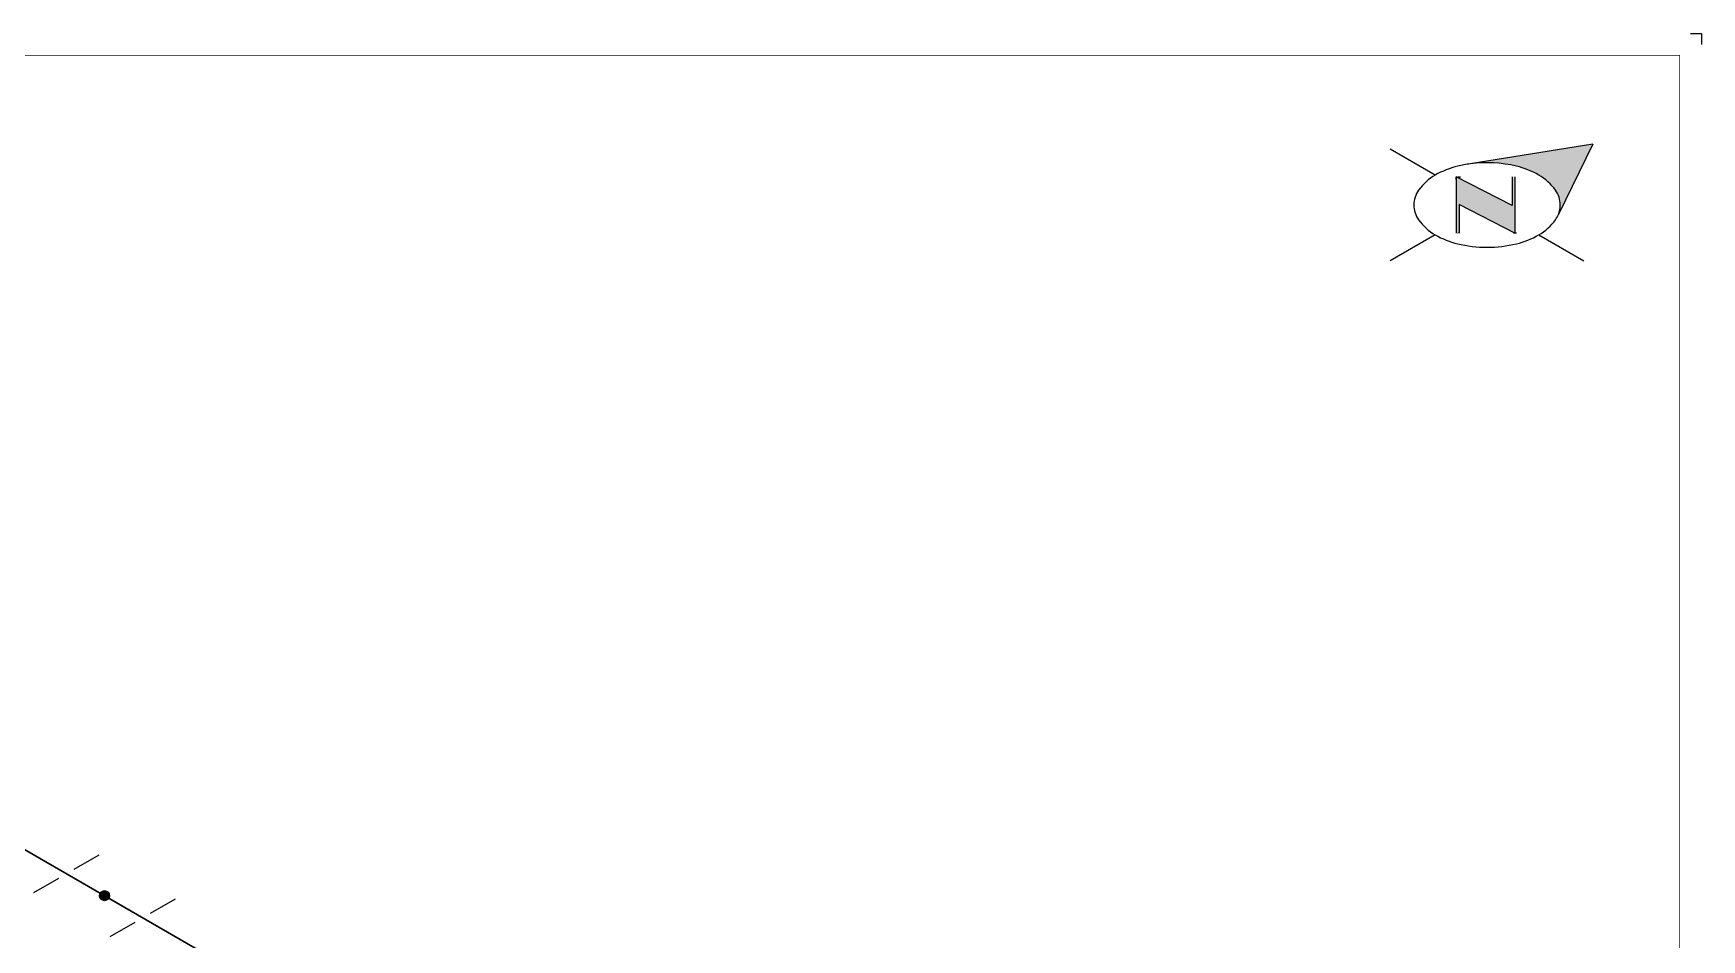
# Model space of a CAD drawing. Header units: inches. Extents: x 0 to 17.2, y 0 to 11.2.
# Drawn here: x 7.76 to 17.25, y 6.09 to 11.25 of the extents above; entities that cross this region are included whole.
import ezdxf

# ---------------------------------------------------------------- set-up
doc = ezdxf.new("R2010")
doc.units = ezdxf.units.IN
doc.header["$MEASUREMENT"] = 0
for name, color, linetype in [('BORDER', 3, 'Continuous'), ('FITTINGS', 4, 'Continuous'), ('WELD POINTS', 41, 'Continuous')]:
    doc.layers.add(name, color=color, linetype=linetype)
doc.layers.add('PIPE', color=7, linetype='Continuous', lineweight=30)

# ---------------------------------------------------------------- blocks, each defined once
blk = doc.blocks.new('north2')
at = {"layer": 'BORDER'}
for points in [[(-0.706, -0.7673, -0.156851), (-0.679, -0.8512, -0.095667), (-0.6893, -0.9048), (-0.4945, -0.5044), (-1.1905, -0.6173, -0.092194), (-0.9281, -0.6306, -0.072341), (-0.8009, -0.6813, -0.106617)], [(-0.9381, -1.0109), (-0.9364, -1.0092), (-0.9364, -0.6907), (-0.9524, -0.6907), (-0.9524, -0.8533), (-1.2701, -0.6907), (-1.2701, -0.7067), (-1.2701, -1.0118), (-1.254, -1.0118), (-1.254, -0.8492)]]:
    blk.add_hatch(color=7, dxfattribs=at).paths.add_polyline_path(points)
at = {"layer": 'BORDER', "color": 7}
for p, q in [((-1.3895, -0.6813), (-1.6462, -0.5331)), ((-0.4945, -0.5044), (-1.1905, -0.6173)), ((-0.4945, -0.5044), (-0.6893, -0.9048)), ((-1.2701, -0.6907), (-1.2701, -1.0118)), ((-0.9524, -0.8533), (-1.2701, -0.6907)), ((-1.2701, -0.7067), (-1.2701, -0.6907)), ((-1.262, -0.6907), (-1.246, -0.6907)), ((-0.9524, -0.6907), (-0.9524, -0.8533)), ((-0.9364, -0.6907), (-0.9364, -1.0118)), ((-0.9364, -1.0118), (-1.254, -0.8492)), ((-1.254, -0.8492), (-1.254, -1.0118)), ((-1.3895, -1.0211), (-1.6462, -1.1694)), ((-1.2603, -1.0109), (-1.262, -1.0092)), ((-0.9283, -1.0118), (-0.9444, -1.0118)), ((-0.8009, -1.0211), (-0.5441, -1.1694))]:
    blk.add_line(p, q, dxfattribs=at)
for centre, radius, start, end in [((-1.1517, -1.0932), 0.4756, 103.44948, 120), ((-1.0952, -1.3294), 0.7185, 97.62035, 103.44948), ((-1.0952, -1.3294), 0.7185, 76.55052, 97.62035), ((-1.0387, -1.0932), 0.4756, 60, 76.55052), ((-1.2376, -0.9443), 0.3037, 120, 144.34287), ((-0.9527, -0.9443), 0.3037, 35.65713, 60), ((-1.3674, -0.8512), 0.144, 144.34287, 180), ((-1.3674, -0.8512), 0.144, 180, 215.65713), ((-0.823, -0.8512), 0.144, 360, 35.65713), ((-0.823, -0.8512), 0.144, 337.57958, 360), ((-1.2376, -0.7582), 0.3037, 215.65713, 240), ((-0.9527, -0.7582), 0.3037, 300, 324.34287), ((-0.823, -0.8512), 0.144, 324.34287, 337.55468), ((-1.1517, -0.6093), 0.4756, 240, 256.55052), ((-1.0387, -0.6093), 0.4756, 283.44948, 300), ((-1.0952, -0.373), 0.7185, 256.55052, 270), ((-1.0952, -0.373), 0.7185, 270, 283.44948)]:
    blk.add_arc(centre, radius, start, end, dxfattribs=at)
blk = doc.blocks.new('A$C6804a2e5')
blk.add_blockref('north2', (0, 0))
blk = doc.blocks.new('A$C860dd1f6')
at = {"layer": 'PIPE'}
blk.add_blockref('A$C6804a2e5', (0, 0), dxfattribs=at)
blk = doc.blocks.new('Border')
at = {"layer": 'BORDER', "const_width": 0.005}
blk.add_lwpolyline([(0.25, 0.25), (17.25, 0.25), (17.25, 11.25), (0.25, 11.25)], close=True, dxfattribs=at)
blk = doc.blocks.new('4_SUPPORT_I-BEAM_30')
at = {"color": 0, "linetype": 'ByBlock', "lineweight": -2}
for p, q in [((-0.0435, 0.0251), (-0.1857, 0.1072)), ((0.1857, -0.1072), (0.0435, -0.0251))]:
    blk.add_line(p, q, dxfattribs=at)
blk = doc.blocks.new('2_WELD_SINGLE_00')
at = {"linetype": 'ByBlock', "lineweight": -2}
h = blk.add_hatch(color=0, dxfattribs=at)
edge = h.paths.add_edge_path()
edge.add_arc((0, 0), 0.0286, 0, 360)
at = {"color": 0, "linetype": 'ByBlock', "lineweight": -2}
blk.add_circle((0, 0), 0.0286, dxfattribs=at)

msp = doc.modelspace()

# ---------------------------------------------------------------- linework, layer by layer
for p, q in [((17.1875, 11.25), (17.25, 11.25)), ((17.25, 11.25), (17.25, 11.1875))]:
    msp.add_line(p, q)
at = {"layer": 'PIPE'}
msp.add_line((14.23, 2.8449), (2.9717, 9.3449), dxfattribs=at)

# ---------------------------------------------------------------- block references
at = {"layer": 'BORDER'}
for name, p in [('Border', (-0.125, -0.125)), ('A$C860dd1f6', (17.125, 11.125))]:
    msp.add_blockref(name, p, dxfattribs=at)
at = {"layer": 'FITTINGS', "xscale": -1}
for p in [(7.9513, 6.4699), (8.3844, 6.2199)]:
    msp.add_blockref('4_SUPPORT_I-BEAM_30', p, dxfattribs=at)
at = {"layer": 'WELD POINTS'}
msp.add_blockref('2_WELD_SINGLE_00', (8.1678, 6.3449), dxfattribs=at)

doc.saveas('drawing.dxf')
